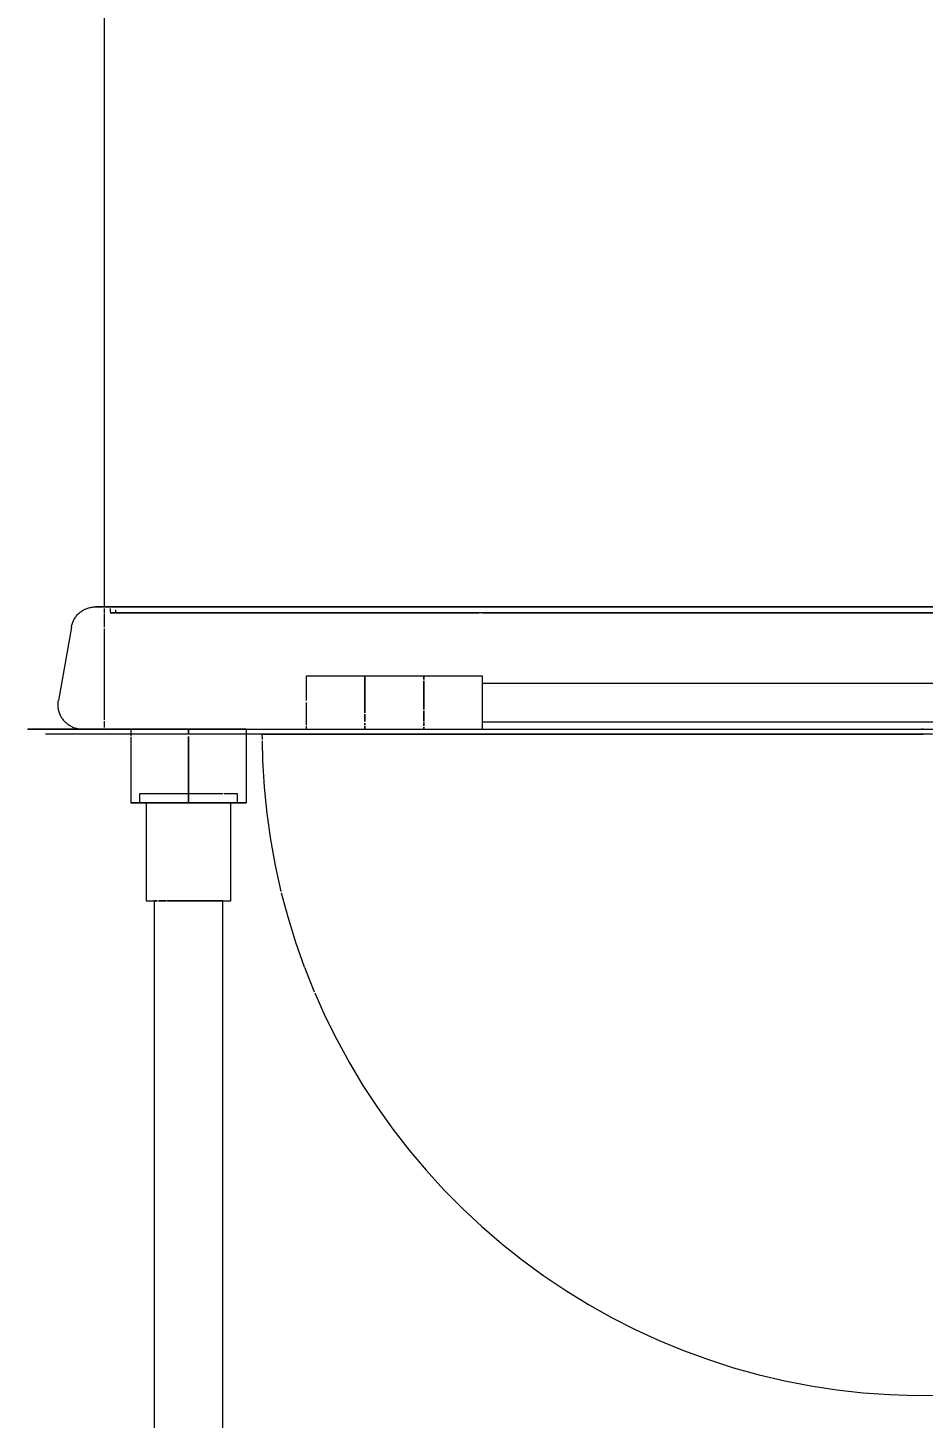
# Model space of a CAD drawing. Header units: metres. Extents: x 15 to 69.3, y -12.4 to 16.4.
# Drawn here: x 27.7896 to 27.9725, y 0.2653 to 0.5492 of the extents above; entities that cross this region are included whole.
import ezdxf

# ---------------------------------------------------------------- set-up
doc = ezdxf.new("R2010")
doc.units = ezdxf.units.M
for name, color, linetype, lineweight in [('A-ANNO-DIMS', 7, 'Continuous', 5), ('A-ANNO-DIMS-25', 7, 'Continuous', 5), ('P-SANR-FIXT', 7, 'Continuous', 5)]:
    doc.layers.add(name, color=color, linetype=linetype, lineweight=lineweight)
doc.styles.add('Century Gothic_4', font='GOTHIC.TTF', dxfattribs={"height": 0.0375})
doc.dimstyles.new('Setores_1_5_1', dxfattribs={"dimscale": 0.3048, "dimtxt": 0.039156, "dimasz": 0.260417, "dimexe": 0.19685, "dimexo": 0.123031, "dimgap": 0.143537, "dimtad": 1, "dimrnd": 0.01, "dimzin": 0, "dimdsep": 46, "dimtxsty": 'Century Gothic_4', "dimblk1": 'OBLIQUE', "dimblk2": 'OBLIQUE', "dimsah": 1, "dimcen": 0.09, "dimazin": 0, "dimtfac": 1, "dimtdec": 4, "dimtix": 1, "dimtmove": 0, "dimatfit": 3, "dimfxl": 1, "dimtvp": 1, "dimtolj": 1, "dimtzin": 0, "dimarcsym": 2})

# ---------------------------------------------------------------- blocks, each defined once
blk = doc.blocks.new('UT_Bacia com caixa acoplada - UT_Bacia com caixa acoplada-3248018-AA')
at = {"layer": 'P-SANR-FIXT', "color": 253, "true_color": 0xa6a6a6}
for p, q in [((-12.84788, 0.731), (-12.84788, 0.431)), ((-12.8518, 0.43053), (-12.85162, 0.43061)), ((-12.84562, 0.431), (-12.84671, 0.431)), ((-12.84671, 0.431), (-12.84407, 0.431)), ((-12.84671, 0.43064), (-12.84671, 0.43002)), ((-12.77067, 0.42977), (-12.84671, 0.42977)), ((-12.84671, 0.42977), (-12.84562, 0.42977)), ((-12.84402, 0.431), (-12.84562, 0.431)), ((-12.84562, 0.43038), (-12.84562, 0.42977)), ((-12.84561, 0.42977), (-12.77141, 0.42977)), ((-12.84391, 0.431), (-12.77067, 0.431)), ((-12.77141, 0.431), (-12.84386, 0.431)), ((-12.77141, 0.431), (-12.58994, 0.431)), ((-12.58994, 0.42977), (-12.77141, 0.42977)), ((-12.61247, 0.431), (-12.77067, 0.431)), ((-12.77067, 0.42977), (-12.59067, 0.42977)), ((-12.79467, 0.41688), (-12.80667, 0.41688)), ((-12.80667, 0.41688), (-12.80667, 0.41187)), ((-12.79467, 0.41144), (-12.79467, 0.41688)), ((-12.78267, 0.41688), (-12.79467, 0.41688)), ((-12.79467, 0.41688), (-12.79467, 0.41144)), ((-12.77067, 0.41688), (-12.78267, 0.41688)), ((-12.78267, 0.41688), (-12.78267, 0.41615)), ((-12.78267, 0.41615), (-12.78267, 0.41688)), ((-12.78267, 0.41592), (-12.78267, 0.41144)), ((-12.78267, 0.41144), (-12.78267, 0.41592)), ((-12.77067, 0.41154), (-12.77067, 0.41688)), ((-12.59067, 0.41535), (-12.77067, 0.41535)), ((-12.80667, 0.41144), (-12.80667, 0.40759)), ((-12.79467, 0.41002), (-12.79467, 0.41144)), ((-12.79467, 0.41144), (-12.79467, 0.41002)), ((-12.79467, 0.40934), (-12.79467, 0.40997)), ((-12.79467, 0.40997), (-12.79467, 0.40934)), ((-12.79467, 0.40759), (-12.79467, 0.40907)), ((-12.79467, 0.40907), (-12.79467, 0.40759)), ((-12.78267, 0.41144), (-12.78267, 0.41002)), ((-12.78267, 0.41002), (-12.78267, 0.41144)), ((-12.78267, 0.4098), (-12.78267, 0.40759)), ((-12.78267, 0.40759), (-12.78267, 0.4098)), ((-12.77067, 0.40759), (-12.77067, 0.41144)), ((-12.83067, 0.406), (-12.83154, 0.406)), ((-12.80667, 0.40752), (-12.80667, 0.40692)), ((-12.80667, 0.40673), (-12.80667, 0.406)), ((-12.80667, 0.406), (-12.79467, 0.406)), ((-12.79467, 0.40688), (-12.79467, 0.40728)), ((-12.79467, 0.40728), (-12.79467, 0.40688)), ((-12.79467, 0.406), (-12.79467, 0.40673)), ((-12.79467, 0.40673), (-12.79467, 0.406)), ((-12.79467, 0.406), (-12.78267, 0.406)), ((-12.78267, 0.40741), (-12.78267, 0.40673)), ((-12.78267, 0.40673), (-12.78267, 0.40741)), ((-12.78267, 0.40645), (-12.78267, 0.406)), ((-12.78267, 0.406), (-12.78267, 0.40645)), ((-12.78267, 0.406), (-12.77067, 0.406)), ((-12.77067, 0.40753), (-12.59967, 0.40753)), ((-12.77067, 0.40674), (-12.77067, 0.40748)), ((-12.77067, 0.406), (-12.77067, 0.40673)), ((-12.81569, 0.405), (-12.81567, 0.40392)), ((-12.81569, 0.405), (-12.80755, 0.405)), ((-12.81569, 0.405), (-12.78069, 0.405)), ((-12.80741, 0.405), (-12.76746, 0.405)), ((-12.78069, 0.405), (-12.68067, 0.405)), ((-12.76746, 0.405), (-12.72706, 0.405)), ((-12.72685, 0.405), (-12.70412, 0.405)), ((-12.70407, 0.405), (-12.68067, 0.405)), ((-12.80703, 0.35744), (-12.80503, 0.35242)), ((-12.77079, 0.30446), (-12.76681, 0.30104))]:
    blk.add_line(p, q, dxfattribs=at)
at = {"layer": 'P-SANR-FIXT', "color": 254, "true_color": 0xdfdfdf}
for p, q in [((-12.85297, 0.42977), (-12.85282, 0.4299)), ((-12.85198, 0.43044), (-12.8518, 0.43053)), ((-12.84788, 0.43066), (-12.84788, 0.42978)), ((-12.84788, 0.42968), (-12.84788, 0.42687)), ((-12.84392, 0.431), (-12.84336, 0.431)), ((-12.84788, 0.4266), (-12.84788, 0.41002)), ((-12.80667, 0.41688), (-12.80667, 0.41669)), ((-12.80667, 0.41669), (-12.80667, 0.41187)), ((-12.77067, 0.41536), (-12.77067, 0.41688)), ((-12.77067, 0.4142), (-12.77067, 0.41522)), ((-12.77067, 0.41154), (-12.77067, 0.41416)), ((-12.85731, 0.41055), (-12.85732, 0.41075)), ((-12.84788, 0.41001), (-12.84788, 0.40791)), ((-12.80667, 0.41144), (-12.80667, 0.41003)), ((-12.80667, 0.41002), (-12.80667, 0.40759)), ((-12.77067, 0.41002), (-12.77067, 0.41144)), ((-12.77067, 0.40967), (-12.77067, 0.41001)), ((-12.77067, 0.40872), (-12.77067, 0.40948)), ((-12.85464, 0.40657), (-12.85482, 0.40666)), ((-12.85352, 0.40614), (-12.85371, 0.40619)), ((-12.85233, 0.406), (-12.85253, 0.406)), ((-12.85183, 0.406), (-12.85227, 0.406)), ((-12.85097, 0.406), (-12.85183, 0.406)), ((-12.84788, 0.40769), (-12.84788, 0.40728)), ((-12.84788, 0.40716), (-12.84788, 0.4064)), ((-12.84788, 0.406), (-12.84781, 0.406)), ((-12.84781, 0.406), (-12.84683, 0.406)), ((-12.84683, 0.406), (-12.84649, 0.406)), ((-12.84633, 0.406), (-12.80668, 0.406)), ((-12.84633, 0.406), (-12.80668, 0.406)), ((-12.80667, 0.40752), (-12.80667, 0.40692)), ((-12.80667, 0.40673), (-12.80667, 0.406)), ((-12.80667, 0.406), (-12.79491, 0.406)), ((-12.77071, 0.406), (-12.76444, 0.406)), ((-12.77071, 0.406), (-12.72268, 0.406)), ((-12.77067, 0.40821), (-12.77067, 0.40868)), ((-12.77067, 0.40766), (-12.77067, 0.40805)), ((-12.77067, 0.40674), (-12.77067, 0.40748)), ((-12.77067, 0.406), (-12.77067, 0.40673)), ((-12.76444, 0.406), (-12.68094, 0.406)), ((-12.72268, 0.406), (-12.68094, 0.406))]:
    blk.add_line(p, q, dxfattribs=at)
at = {"layer": 'P-SANR-FIXT', "color": 7, "true_color": 0xf3f3f3}
for p, q in [((-12.84847, 0.431), (-12.84819, 0.431)), ((-12.79467, 0.41615), (-12.79467, 0.41688)), ((-12.79467, 0.41688), (-12.79467, 0.41144)), ((-12.79467, 0.41285), (-12.79467, 0.41615)), ((-12.78267, 0.41688), (-12.78267, 0.41615)), ((-12.78267, 0.41615), (-12.78267, 0.41688)), ((-12.78267, 0.41592), (-12.78267, 0.41529)), ((-12.78267, 0.41144), (-12.78267, 0.41592)), ((-12.78267, 0.41529), (-12.78267, 0.41285)), ((-12.77067, 0.4142), (-12.77067, 0.41522)), ((-12.77067, 0.41421), (-12.77067, 0.41522)), ((-12.79467, 0.41144), (-12.79467, 0.41285)), ((-12.78267, 0.41285), (-12.78267, 0.41144)), ((-12.77067, 0.41339), (-12.77067, 0.41416)), ((-12.77067, 0.41285), (-12.77067, 0.41416)), ((-12.77067, 0.41245), (-12.77067, 0.41339)), ((-12.77067, 0.41154), (-12.77067, 0.41285)), ((-12.77067, 0.41154), (-12.77067, 0.41245)), ((-12.79467, 0.41003), (-12.79467, 0.41144)), ((-12.79467, 0.41144), (-12.79467, 0.41003)), ((-12.79467, 0.40934), (-12.79467, 0.40997)), ((-12.79467, 0.40997), (-12.79467, 0.40934)), ((-12.79467, 0.40872), (-12.79467, 0.40907)), ((-12.79467, 0.40907), (-12.79467, 0.40759)), ((-12.78267, 0.41144), (-12.78267, 0.41003)), ((-12.78267, 0.41003), (-12.78267, 0.41144)), ((-12.78267, 0.4098), (-12.78267, 0.40759)), ((-12.78267, 0.40872), (-12.78267, 0.4098)), ((-12.77067, 0.41002), (-12.77067, 0.41144)), ((-12.77067, 0.41003), (-12.77067, 0.41144)), ((-12.77067, 0.40966), (-12.77067, 0.41002)), ((-12.77067, 0.40967), (-12.77067, 0.41001)), ((-12.77067, 0.40872), (-12.77067, 0.40948)), ((-12.77067, 0.40872), (-12.77067, 0.40947)), ((-12.85563, 0.40724), (-12.85578, 0.40738)), ((-12.84775, 0.406), (-12.8473, 0.406)), ((-12.84731, 0.406), (-12.84651, 0.406)), ((-12.84723, 0.406), (-12.84655, 0.406)), ((-12.84639, 0.406), (-12.84567, 0.406)), ((-12.84567, 0.406), (-12.84244, 0.406)), ((-12.84567, 0.406), (-12.84244, 0.406)), ((-12.8187, 0.406), (-12.80667, 0.406)), ((-12.8187, 0.406), (-12.80667, 0.406)), ((-12.80668, 0.406), (-12.79497, 0.406)), ((-12.80668, 0.406), (-12.79497, 0.406)), ((-12.79473, 0.406), (-12.77071, 0.406)), ((-12.79473, 0.406), (-12.77071, 0.406)), ((-12.79467, 0.40759), (-12.79467, 0.40872)), ((-12.79467, 0.40688), (-12.79467, 0.40728)), ((-12.79467, 0.40728), (-12.79467, 0.40688)), ((-12.79467, 0.40619), (-12.79467, 0.40673)), ((-12.79467, 0.40673), (-12.79467, 0.406)), ((-12.79467, 0.406), (-12.79467, 0.40619)), ((-12.78267, 0.40759), (-12.78267, 0.40872)), ((-12.78267, 0.40741), (-12.78267, 0.40673)), ((-12.78267, 0.40673), (-12.78267, 0.40741)), ((-12.78267, 0.40645), (-12.78267, 0.406)), ((-12.78267, 0.406), (-12.78267, 0.40645)), ((-12.77067, 0.40821), (-12.77067, 0.40868)), ((-12.77067, 0.40821), (-12.77067, 0.40867)), ((-12.77067, 0.40766), (-12.77067, 0.40805)), ((-12.77067, 0.40766), (-12.77067, 0.40803)), ((-12.77067, 0.406), (-12.68094, 0.406)), ((-12.77067, 0.406), (-12.68094, 0.406)), ((-12.68067, 0.406), (-12.68094, 0.406)), ((-12.68067, 0.406), (-12.68094, 0.406))]:
    blk.add_line(p, q, dxfattribs=at)
at = {"layer": 'P-SANR-FIXT'}
blk.add_line((-12.85461, 0.42687), (-12.85726, 0.41187), dxfattribs=at)
at = {"layer": 'P-SANR-FIXT', "color": 7, "true_color": 0xfdfdfd}
for p, q in [((-12.77067, 0.41522), (-12.77067, 0.41535)), ((-12.77067, 0.41002), (-12.77067, 0.41003)), ((-12.84067, 0.406), (-12.83933, 0.406)), ((-12.84067, 0.406), (-12.83933, 0.406)), ((-12.83926, 0.406), (-12.82067, 0.406)), ((-12.83926, 0.406), (-12.82067, 0.406)), ((-12.77067, 0.40753), (-12.77067, 0.40766))]:
    blk.add_line(p, q, dxfattribs=at)
at = {"layer": 'P-SANR-FIXT', "color": 7, "true_color": 0xfafafa}
for p, q in [((-12.77067, 0.41522), (-12.77067, 0.41535)), ((-12.80667, 0.41003), (-12.80667, 0.41002)), ((-12.84788, 0.406), (-12.84727, 0.406)), ((-12.84723, 0.406), (-12.84684, 0.406)), ((-12.84683, 0.406), (-12.84723, 0.406)), ((-12.84678, 0.406), (-12.84649, 0.406)), ((-12.84567, 0.406), (-12.84633, 0.406)), ((-12.84624, 0.406), (-12.84567, 0.406)), ((-12.84244, 0.406), (-12.84067, 0.406)), ((-12.84244, 0.406), (-12.84067, 0.406)), ((-12.82067, 0.406), (-12.8189, 0.406)), ((-12.82067, 0.406), (-12.8189, 0.406)), ((-12.80667, 0.406), (-12.79491, 0.406)), ((-12.80667, 0.406), (-12.79491, 0.406)), ((-12.79467, 0.406), (-12.77067, 0.406)), ((-12.79467, 0.406), (-12.77067, 0.406)), ((-12.77067, 0.40753), (-12.77067, 0.40766))]:
    blk.add_line(p, q, dxfattribs=at)
at = {"layer": 'P-SANR-FIXT', "color": 7, "true_color": 0xfefefe}
for p, q in [((-12.79467, 0.41002), (-12.79467, 0.41003)), ((-12.79467, 0.41003), (-12.79467, 0.41002)), ((-12.78267, 0.41003), (-12.78267, 0.41002)), ((-12.78267, 0.41002), (-12.78267, 0.41003))]:
    blk.add_line(p, q, dxfattribs=at)
at = {"layer": 'P-SANR-FIXT', "color": 253, "true_color": 0xa6a6a6, "flags": 128}
for points in [[(-12.85453, 0.42726), (-12.85447, 0.42745), (-12.85441, 0.42764), (-12.85434, 0.42783), (-12.85426, 0.42801), (-12.85418, 0.4282), (-12.85409, 0.42837), (-12.85399, 0.42855), (-12.85388, 0.42872), (-12.85377, 0.42888)], [(-12.85353, 0.4292), (-12.8534, 0.42935), (-12.85326, 0.4295), (-12.85312, 0.42964), (-12.85297, 0.42977)], [(-12.85282, 0.4299), (-12.85266, 0.43002), (-12.85249, 0.43014), (-12.85233, 0.43025), (-12.85215, 0.43035), (-12.85198, 0.43044)], [(-12.85007, 0.43099), (-12.84987, 0.431), (-12.84969, 0.431)], [(-12.84969, 0.431), (-12.84967, 0.431), (-12.84963, 0.431), (-12.84955, 0.431), (-12.84944, 0.431), (-12.84931, 0.431), (-12.84914, 0.431), (-12.84895, 0.431), (-12.84872, 0.431), (-12.84847, 0.431)], [(-12.84819, 0.431), (-12.84788, 0.431), (-12.84754, 0.431)], [(-12.84754, 0.431), (-12.84717, 0.431), (-12.84678, 0.431)], [(-12.85461, 0.42687), (-12.85457, 0.42706), (-12.85453, 0.42726)], [(-12.85732, 0.41075), (-12.85733, 0.41095), (-12.85733, 0.41115), (-12.85732, 0.41135), (-12.8573, 0.41154), (-12.85728, 0.41174), (-12.85726, 0.41187)], [(-12.85717, 0.40976), (-12.85722, 0.40995), (-12.85726, 0.41015), (-12.85729, 0.41035), (-12.85731, 0.41055)], [(-12.85578, 0.40738), (-12.85592, 0.40752), (-12.85605, 0.40766), (-12.85618, 0.40781), (-12.85631, 0.40797), (-12.85643, 0.40813), (-12.85654, 0.4083), (-12.85664, 0.40847), (-12.85674, 0.40864), (-12.85683, 0.40882), (-12.85692, 0.409), (-12.85699, 0.40919), (-12.85706, 0.40938), (-12.85712, 0.40957), (-12.85717, 0.40976)], [(-12.86166, 0.406), (-12.86227, 0.406), (-12.86285, 0.406), (-12.8634, 0.406)], [(-12.85751, 0.406), (-12.85826, 0.406), (-12.85898, 0.406), (-12.85969, 0.406), (-12.86037, 0.406), (-12.86103, 0.406), (-12.86166, 0.406)], [(-12.85233, 0.406), (-12.85268, 0.406), (-12.85352, 0.406), (-12.85435, 0.406), (-12.85517, 0.406), (-12.85596, 0.406), (-12.85675, 0.406), (-12.85751, 0.406)], [(-12.85482, 0.40666), (-12.85499, 0.40676), (-12.85515, 0.40687), (-12.85532, 0.40699), (-12.85548, 0.40711), (-12.85563, 0.40724)], [(-12.85371, 0.40619), (-12.8539, 0.40625), (-12.85409, 0.40632), (-12.85428, 0.40639), (-12.85446, 0.40648), (-12.85464, 0.40657)], [(-12.85293, 0.40604), (-12.85313, 0.40606), (-12.85332, 0.4061), (-12.85352, 0.40614)], [(-12.85253, 0.406), (-12.85273, 0.40602), (-12.85293, 0.40604)], [(-12.85086, 0.406), (-12.85116, 0.406), (-12.85142, 0.406), (-12.85165, 0.406), (-12.85185, 0.406), (-12.85202, 0.406), (-12.85215, 0.406), (-12.85224, 0.406), (-12.8523, 0.406)], [(-12.85227, 0.406), (-12.83001, 0.406), (-12.8075, 0.406), (-12.80667, 0.406)], [(-12.84648, 0.406), (-12.8468, 0.406), (-12.84737, 0.406), (-12.8479, 0.406), (-12.84842, 0.406), (-12.8489, 0.406), (-12.84935, 0.406), (-12.84977, 0.406), (-12.85017, 0.406), (-12.85053, 0.406), (-12.85086, 0.406)], [(-12.83926, 0.406), (-12.8399, 0.406), (-12.84067, 0.406), (-12.84143, 0.406), (-12.84218, 0.406), (-12.8429, 0.406), (-12.84361, 0.406), (-12.84429, 0.406), (-12.84495, 0.406), (-12.84559, 0.406), (-12.84621, 0.406)], [(-12.83154, 0.406), (-12.8324, 0.406), (-12.83327, 0.406), (-12.83412, 0.406), (-12.83498, 0.406), (-12.83582, 0.406), (-12.83666, 0.406), (-12.83749, 0.406), (-12.8383, 0.406), (-12.83911, 0.406)], [(-12.77067, 0.406), (-12.76191, 0.406), (-12.73891, 0.406), (-12.71581, 0.406), (-12.69265, 0.406), (-12.68094, 0.406)], [(-12.81566, 0.40365), (-12.81558, 0.3996), (-12.81526, 0.39421), (-12.81472, 0.38884), (-12.81397, 0.38349)], [(-12.81397, 0.38349), (-12.813, 0.37818), (-12.81182, 0.37291)], [(-12.81175, 0.37263), (-12.81043, 0.36769), (-12.80884, 0.36253), (-12.80706, 0.35752)], [(-12.80492, 0.35218), (-12.80283, 0.34749), (-12.80043, 0.34265), (-12.79784, 0.33791), (-12.79507, 0.33328)], [(-12.79507, 0.33328), (-12.79211, 0.32876), (-12.78897, 0.32437), (-12.78566, 0.3201), (-12.78218, 0.31597), (-12.77854, 0.31198), (-12.77474, 0.30815), (-12.77079, 0.30446)], [(-12.7667, 0.30094), (-12.76247, 0.29758), (-12.75811, 0.2944)], [(-12.75811, 0.2944), (-12.75362, 0.29139), (-12.74902, 0.28856), (-12.74431, 0.28592), (-12.7395, 0.28347), (-12.73459, 0.28122), (-12.7296, 0.27916), (-12.72453, 0.2773), (-12.71938, 0.27565), (-12.71418, 0.27421), (-12.70892, 0.27297)], [(-12.70892, 0.27297), (-12.70362, 0.27195), (-12.69828, 0.27114), (-12.69292, 0.27054), (-12.68753, 0.27016), (-12.68213, 0.26999), (-12.67673, 0.27004)]]:
    blk.add_lwpolyline(points, dxfattribs=at)
at = {"layer": 'P-SANR-FIXT', "color": 254, "true_color": 0xdfdfdf, "flags": 128}
for points in [[(-12.85377, 0.42888), (-12.85365, 0.42904), (-12.85353, 0.4292)], [(-12.84671, 0.431), (-12.84637, 0.431), (-12.84592, 0.431), (-12.84546, 0.431), (-12.84497, 0.431), (-12.84445, 0.431), (-12.84393, 0.431)], [(-12.84336, 0.431), (-12.84279, 0.431), (-12.84219, 0.431)], [(-12.84219, 0.431), (-12.84158, 0.431), (-12.84095, 0.431), (-12.8403, 0.431), (-12.83963, 0.431), (-12.83896, 0.431), (-12.83827, 0.431), (-12.83756, 0.431), (-12.83685, 0.431)], [(-12.83682, 0.431), (-12.83612, 0.431), (-12.83539, 0.431), (-12.83465, 0.431), (-12.83391, 0.431), (-12.83315, 0.431), (-12.8324, 0.431), (-12.83164, 0.431), (-12.83088, 0.431), (-12.83067, 0.431)], [(-12.8523, 0.406), (-12.85233, 0.406), (-12.85233, 0.406)], [(-12.84788, 0.406), (-12.84834, 0.406), (-12.84922, 0.406), (-12.8501, 0.406), (-12.85086, 0.406)], [(-12.79467, 0.406), (-12.78479, 0.406), (-12.77067, 0.406)]]:
    blk.add_lwpolyline(points, dxfattribs=at)
at = {"layer": 'P-SANR-FIXT', "flags": 128}
for points in [[(-12.85162, 0.43061), (-12.85143, 0.43069), (-12.85124, 0.43075), (-12.85105, 0.43081), (-12.85086, 0.43086), (-12.85066, 0.4309), (-12.85046, 0.43094), (-12.85027, 0.43097), (-12.85007, 0.43099)], [(-12.67885, 0.431), (-12.68561, 0.431), (-12.69236, 0.431), (-12.69909, 0.431), (-12.7058, 0.431), (-12.71246, 0.431), (-12.71907, 0.431), (-12.72562, 0.431), (-12.7321, 0.431), (-12.7385, 0.431), (-12.74481, 0.431), (-12.75101, 0.431), (-12.7571, 0.431), (-12.76306, 0.431), (-12.7689, 0.431), (-12.77459, 0.431), (-12.78014, 0.431), (-12.78552, 0.431), (-12.79074, 0.431), (-12.79578, 0.431), (-12.80064, 0.431), (-12.8053, 0.431), (-12.80977, 0.431), (-12.81403, 0.431), (-12.81807, 0.431), (-12.8219, 0.431), (-12.8255, 0.431), (-12.82887, 0.431), (-12.832, 0.431), (-12.83489, 0.431), (-12.83753, 0.431), (-12.83992, 0.431), (-12.84206, 0.431), (-12.84394, 0.431), (-12.84555, 0.431), (-12.84691, 0.431), (-12.84799, 0.431), (-12.84881, 0.431), (-12.84937, 0.431), (-12.84965, 0.431), (-12.84969, 0.431)], [(-12.86355, 0.406), (-12.863, 0.406), (-12.86243, 0.406), (-12.86183, 0.406), (-12.8612, 0.406), (-12.86055, 0.406), (-12.85987, 0.406), (-12.85917, 0.406), (-12.85845, 0.406), (-12.85771, 0.406), (-12.85695, 0.406), (-12.85618, 0.406), (-12.85538, 0.406), (-12.85457, 0.406), (-12.85375, 0.406), (-12.85291, 0.406), (-12.85233, 0.406)], [(-12.85233, 0.406), (-12.85219, 0.406), (-12.85178, 0.406), (-12.8511, 0.406), (-12.85014, 0.406), (-12.84891, 0.406), (-12.84741, 0.406), (-12.84565, 0.406), (-12.84362, 0.406), (-12.84133, 0.406), (-12.83878, 0.406), (-12.83598, 0.406), (-12.83293, 0.406), (-12.82964, 0.406), (-12.82611, 0.406), (-12.82235, 0.406), (-12.81836, 0.406), (-12.81415, 0.406), (-12.80973, 0.406), (-12.8051, 0.406), (-12.80027, 0.406), (-12.79525, 0.406), (-12.79005, 0.406), (-12.78467, 0.406), (-12.77912, 0.406), (-12.77342, 0.406), (-12.76757, 0.406), (-12.76158, 0.406), (-12.75546, 0.406), (-12.74922, 0.406), (-12.74287, 0.406), (-12.73643, 0.406), (-12.72989, 0.406), (-12.72327, 0.406), (-12.71659, 0.406), (-12.70985, 0.406), (-12.70306, 0.406), (-12.69624, 0.406), (-12.68939, 0.406), (-12.68253, 0.406), (-12.67566, 0.406)], [(-12.67874, 0.405), (-12.68591, 0.405), (-12.69306, 0.405), (-12.7002, 0.405), (-12.70731, 0.405), (-12.71438, 0.405), (-12.72139, 0.405), (-12.72833, 0.405), (-12.7352, 0.405), (-12.74198, 0.405), (-12.74867, 0.405), (-12.75524, 0.405), (-12.7617, 0.405), (-12.76803, 0.405), (-12.77421, 0.405), (-12.78025, 0.405), (-12.78613, 0.405), (-12.79184, 0.405), (-12.79737, 0.405), (-12.80271, 0.405), (-12.80786, 0.405), (-12.81281, 0.405), (-12.81754, 0.405), (-12.82206, 0.405), (-12.82635, 0.405), (-12.83041, 0.405), (-12.83422, 0.405), (-12.83779, 0.405), (-12.84111, 0.405), (-12.84418, 0.405), (-12.84698, 0.405), (-12.84951, 0.405), (-12.85178, 0.405), (-12.85377, 0.405), (-12.85549, 0.405), (-12.85692, 0.405), (-12.85807, 0.405), (-12.85894, 0.405), (-12.85953, 0.405), (-12.85983, 0.405), (-12.85987, 0.405)]]:
    blk.add_lwpolyline(points, dxfattribs=at)
blk = doc.blocks.new('Celite_Flexivel_Metais - 300mm Aço Inox - 1_2_-3607260-AA')
at = {"layer": 'P-SANR-FIXT', "color": 7, "true_color": 0xfafafa}
for p, q in [((-12.84067, 0.406), (-12.84244, 0.406)), ((-12.84067, 0.406), (-12.83933, 0.406)), ((-12.83928, 0.406), (-12.83067, 0.406)), ((-12.83928, 0.406), (-12.83326, 0.406)), ((-12.83326, 0.406), (-12.83067, 0.406)), ((-12.83067, 0.406), (-12.82101, 0.406)), ((-12.83067, 0.406), (-12.82101, 0.406)), ((-12.83067, 0.406), (-12.83067, 0.405)), ((-12.82101, 0.406), (-12.82067, 0.406)), ((-12.8189, 0.406), (-12.82067, 0.406)), ((-12.84067, 0.391), (-12.83933, 0.391)), ((-12.83932, 0.391), (-12.83848, 0.391)), ((-12.83847, 0.391), (-12.83932, 0.391)), ((-12.83848, 0.391), (-12.83932, 0.391)), ((-12.83821, 0.391), (-12.83774, 0.391)), ((-12.83774, 0.391), (-12.83821, 0.391)), ((-12.83779, 0.391), (-12.83816, 0.391)), ((-12.83767, 0.391), (-12.8368, 0.391)), ((-12.83767, 0.391), (-12.8368, 0.391)), ((-12.83674, 0.391), (-12.83568, 0.391)), ((-12.83674, 0.391), (-12.83568, 0.391)), ((-12.83562, 0.391), (-12.82572, 0.391)), ((-12.83562, 0.391), (-12.82572, 0.391)), ((-12.82567, 0.391), (-12.82461, 0.391)), ((-12.82567, 0.391), (-12.82461, 0.391)), ((-12.82454, 0.391), (-12.82367, 0.391)), ((-12.82454, 0.391), (-12.82367, 0.391)), ((-12.8236, 0.391), (-12.82202, 0.391)), ((-12.82202, 0.391), (-12.8236, 0.391)), ((-12.82203, 0.391), (-12.82355, 0.391)), ((-12.82201, 0.391), (-12.82067, 0.391)), ((-12.83749, 0.371), (-12.83704, 0.371)), ((-12.83674, 0.371), (-12.83516, 0.371)), ((-12.835, 0.371), (-12.82461, 0.371)), ((-12.82456, 0.371), (-12.82385, 0.371))]:
    blk.add_line(p, q, dxfattribs=at)
at = {"layer": 'P-SANR-FIXT', "color": 7, "true_color": 0xf3f3f3}
for p, q in [((-12.84244, 0.406), (-12.83067, 0.406)), ((-12.83067, 0.406), (-12.8189, 0.406)), ((-12.83067, 0.39281), (-12.84067, 0.39281)), ((-12.8236, 0.39281), (-12.83067, 0.39281)), ((-12.82067, 0.39281), (-12.82338, 0.39281)), ((-12.84067, 0.391), (-12.83933, 0.391)), ((-12.83933, 0.391), (-12.84067, 0.391)), ((-12.83847, 0.391), (-12.83932, 0.391)), ((-12.82203, 0.391), (-12.83816, 0.391)), ((-12.82201, 0.391), (-12.82067, 0.391)), ((-12.82067, 0.391), (-12.82201, 0.391)), ((-12.83706, 0.371), (-12.83767, 0.371)), ((-12.83706, 0.371), (-12.83767, 0.371)), ((-12.83518, 0.371), (-12.83674, 0.371)), ((-12.83518, 0.371), (-12.83674, 0.371)), ((-12.82461, 0.371), (-12.83503, 0.371)), ((-12.82461, 0.371), (-12.83503, 0.371)), ((-12.82367, 0.371), (-12.82454, 0.371)), ((-12.82367, 0.371), (-12.82454, 0.371))]:
    blk.add_line(p, q, dxfattribs=at)
at = {"layer": 'P-SANR-FIXT'}
for p, q in [((-12.84244, 0.406), (-12.84244, 0.405)), ((-12.83067, 0.405), (-12.83067, 0.406)), ((-12.8189, 0.406), (-12.8189, 0.405)), ((-12.83767, 0.28593), (-12.83767, 0.22)), ((-12.82367, 0.22), (-12.82367, 0.26536)), ((-12.88067, 0.21073), (-12.88997, 0.20537)), ((-12.87421, 0.207), (-12.88067, 0.21073)), ((-12.88997, 0.20537), (-12.88997, 0.19463)), ((-12.85067, 0.207), (-12.86067, 0.207)), ((-12.88997, 0.19463), (-12.88067, 0.18927)), ((-12.88067, 0.18927), (-12.87421, 0.193)), ((-12.86067, 0.193), (-12.85067, 0.193))]:
    blk.add_line(p, q, dxfattribs=at)
at = {"layer": 'P-SANR-FIXT', "color": 253, "true_color": 0xa6a6a6}
for p, q in [((-12.84244, 0.406), (-12.84244, 0.405)), ((-12.8189, 0.406), (-12.8189, 0.405)), ((-12.84244, 0.405), (-12.84244, 0.40469)), ((-12.84244, 0.40443), (-12.84244, 0.391)), ((-12.83067, 0.391), (-12.83067, 0.4045)), ((-12.8189, 0.405), (-12.8189, 0.40085)), ((-12.8189, 0.40081), (-12.8189, 0.391)), ((-12.84067, 0.39281), (-12.84067, 0.391)), ((-12.82067, 0.391), (-12.82067, 0.39281)), ((-12.83067, 0.391), (-12.84244, 0.391)), ((-12.83932, 0.391), (-12.83932, 0.371)), ((-12.8189, 0.391), (-12.83067, 0.391)), ((-12.82203, 0.371), (-12.82203, 0.391)), ((-12.83932, 0.371), (-12.83903, 0.371)), ((-12.83903, 0.371), (-12.83704, 0.371)), ((-12.83767, 0.371), (-12.83767, 0.28593)), ((-12.83679, 0.371), (-12.83516, 0.371)), ((-12.835, 0.371), (-12.82203, 0.371)), ((-12.82367, 0.26536), (-12.82367, 0.371)), ((-12.88212, 0.20989), (-12.88067, 0.21073)), ((-12.88067, 0.21073), (-12.87922, 0.20989)), ((-12.88852, 0.2062), (-12.88212, 0.20989)), ((-12.87922, 0.20989), (-12.87421, 0.207)), ((-12.88997, 0.20537), (-12.88852, 0.2062)), ((-12.88997, 0.20369), (-12.88997, 0.20537)), ((-12.87138, 0.20537), (-12.87421, 0.207)), ((-12.87138, 0.19463), (-12.87138, 0.20537)), ((-12.88997, 0.19631), (-12.88997, 0.20369)), ((-12.88997, 0.19463), (-12.88997, 0.19631)), ((-12.88852, 0.1938), (-12.88997, 0.19463)), ((-12.88212, 0.19011), (-12.88852, 0.1938)), ((-12.87421, 0.193), (-12.87138, 0.19463)), ((-12.87421, 0.193), (-12.87922, 0.19011)), ((-12.88067, 0.18927), (-12.88212, 0.19011)), ((-12.87922, 0.19011), (-12.88067, 0.18927))]:
    blk.add_line(p, q, dxfattribs=at)
at = {"layer": 'P-SANR-FIXT', "color": 7, "true_color": 0xfdfdfd}
for p, q in [((-12.83933, 0.406), (-12.84067, 0.406)), ((-12.83574, 0.406), (-12.83926, 0.406)), ((-12.83067, 0.406), (-12.83567, 0.406)), ((-12.82067, 0.406), (-12.83067, 0.406)), ((-12.83067, 0.4045), (-12.83067, 0.39281)), ((-12.83932, 0.391), (-12.83842, 0.391)), ((-12.83816, 0.391), (-12.83774, 0.391)), ((-12.83679, 0.391), (-12.83749, 0.391)), ((-12.83746, 0.391), (-12.83684, 0.391)), ((-12.83684, 0.391), (-12.83746, 0.391)), ((-12.83679, 0.391), (-12.83567, 0.391)), ((-12.83567, 0.391), (-12.83679, 0.391)), ((-12.83572, 0.391), (-12.83674, 0.391)), ((-12.835, 0.391), (-12.83566, 0.391)), ((-12.83563, 0.391), (-12.83067, 0.391)), ((-12.83067, 0.391), (-12.83563, 0.391)), ((-12.82568, 0.391), (-12.835, 0.391)), ((-12.83067, 0.391), (-12.82572, 0.391)), ((-12.82572, 0.391), (-12.83067, 0.391)), ((-12.82567, 0.391), (-12.82456, 0.391)), ((-12.82456, 0.391), (-12.82567, 0.391)), ((-12.82461, 0.391), (-12.82563, 0.391)), ((-12.82385, 0.391), (-12.82456, 0.391)), ((-12.82451, 0.391), (-12.82388, 0.391)), ((-12.82388, 0.391), (-12.82451, 0.391)), ((-12.8236, 0.391), (-12.82203, 0.391))]:
    blk.add_line(p, q, dxfattribs=at)
at = {"layer": 'P-SANR-FIXT', "color": 254, "true_color": 0xdfdfdf}
for p, q in [((-12.84244, 0.405), (-12.84244, 0.40469)), ((-12.84244, 0.40443), (-12.84244, 0.391)), ((-12.8189, 0.405), (-12.8189, 0.40085)), ((-12.8189, 0.40081), (-12.8189, 0.391)), ((-12.83067, 0.39281), (-12.84067, 0.39281)), ((-12.8236, 0.39281), (-12.83067, 0.39281)), ((-12.82067, 0.39281), (-12.82338, 0.39281)), ((-12.84244, 0.391), (-12.84067, 0.391)), ((-12.84067, 0.391), (-12.83067, 0.391)), ((-12.84033, 0.391), (-12.84067, 0.391)), ((-12.83067, 0.391), (-12.84033, 0.391)), ((-12.83067, 0.391), (-12.82067, 0.391)), ((-12.82067, 0.391), (-12.83067, 0.391)), ((-12.82067, 0.391), (-12.8189, 0.391)), ((-12.83932, 0.371), (-12.83773, 0.371)), ((-12.83706, 0.371), (-12.83767, 0.371)), ((-12.83706, 0.371), (-12.83767, 0.371)), ((-12.83518, 0.371), (-12.83674, 0.371)), ((-12.83518, 0.371), (-12.83674, 0.371)), ((-12.82461, 0.371), (-12.83503, 0.371)), ((-12.82717, 0.371), (-12.83503, 0.371)), ((-12.82461, 0.371), (-12.82717, 0.371)), ((-12.82367, 0.371), (-12.82454, 0.371)), ((-12.82367, 0.371), (-12.82454, 0.371)), ((-12.82362, 0.371), (-12.82203, 0.371)), ((-12.87421, 0.207), (-12.87283, 0.2062)), ((-12.87269, 0.20612), (-12.87138, 0.20537)), ((-12.87138, 0.20537), (-12.87138, 0.20396)), ((-12.87138, 0.20369), (-12.87138, 0.19631)), ((-12.87138, 0.19631), (-12.87138, 0.19463)), ((-12.87283, 0.1938), (-12.87421, 0.193)), ((-12.87138, 0.19463), (-12.87283, 0.1938))]:
    blk.add_line(p, q, dxfattribs=at)
at = {"layer": 'P-SANR-FIXT', "color": 7, "true_color": 0xfefefe}
for p, q in [((-12.83067, 0.39281), (-12.83067, 0.391)), ((-12.83743, 0.391), (-12.83679, 0.391)), ((-12.83674, 0.391), (-12.83567, 0.391)), ((-12.83562, 0.391), (-12.83067, 0.391)), ((-12.83067, 0.391), (-12.82572, 0.391)), ((-12.82567, 0.391), (-12.82461, 0.391)), ((-12.82456, 0.391), (-12.82391, 0.391))]:
    blk.add_line(p, q, dxfattribs=at)
at = {"layer": 'P-SANR-FIXT', "flags": 128}
for points in [[(-12.85067, 0.193), (-12.84959, 0.19302), (-12.84852, 0.19309), (-12.84744, 0.19319), (-12.84637, 0.19334), (-12.84531, 0.19354), (-12.84426, 0.19377), (-12.84321, 0.19405), (-12.84218, 0.19437), (-12.84116, 0.19473), (-12.84016, 0.19513), (-12.83917, 0.19557), (-12.83821, 0.19605), (-12.83726, 0.19657), (-12.83633, 0.19712), (-12.83543, 0.19772), (-12.83455, 0.19834), (-12.8337, 0.19901), (-12.83287, 0.1997), (-12.83207, 0.20043), (-12.8313, 0.20119), (-12.83057, 0.20198), (-12.82986, 0.2028), (-12.82919, 0.20364), (-12.82856, 0.20451), (-12.82795, 0.20541), (-12.82739, 0.20633), (-12.82686, 0.20727), (-12.82637, 0.20824), (-12.82592, 0.20922), (-12.82551, 0.21022), (-12.82514, 0.21123), (-12.82481, 0.21226), (-12.82452, 0.2133), (-12.82427, 0.21435), (-12.82407, 0.21541), (-12.8239, 0.21648), (-12.82378, 0.21755), (-12.82371, 0.21863), (-12.82368, 0.21971), (-12.82367, 0.22)], [(-12.83767, 0.22), (-12.83768, 0.21948), (-12.83772, 0.21896), (-12.83777, 0.21844), (-12.83784, 0.21793), (-12.83793, 0.21742), (-12.83805, 0.21691), (-12.83818, 0.21641), (-12.83833, 0.21591), (-12.83851, 0.21542), (-12.8387, 0.21494), (-12.83891, 0.21446), (-12.83914, 0.214), (-12.83939, 0.21354), (-12.83966, 0.21309), (-12.83994, 0.21266), (-12.84025, 0.21224), (-12.84057, 0.21183), (-12.8409, 0.21143), (-12.84125, 0.21104), (-12.84162, 0.21067), (-12.842, 0.21032), (-12.84239, 0.20998), (-12.8428, 0.20966), (-12.84322, 0.20935), (-12.84365, 0.20906), (-12.84409, 0.20879), (-12.84455, 0.20853), (-12.84501, 0.2083), (-12.84548, 0.20808), (-12.84596, 0.20788), (-12.84645, 0.2077), (-12.84695, 0.20755), (-12.84745, 0.20741), (-12.84795, 0.20729), (-12.84846, 0.20719), (-12.84898, 0.20711), (-12.84949, 0.20705), (-12.85001, 0.20702), (-12.85053, 0.207), (-12.85067, 0.207)], [(-12.86067, 0.207), (-12.86147, 0.207), (-12.86227, 0.207), (-12.86307, 0.207), (-12.86386, 0.207), (-12.86465, 0.207), (-12.86543, 0.207), (-12.8662, 0.207), (-12.86696, 0.207), (-12.86772, 0.207), (-12.86846, 0.207), (-12.86919, 0.207), (-12.86991, 0.207), (-12.87061, 0.207), (-12.8713, 0.207), (-12.87197, 0.207), (-12.87262, 0.207), (-12.87325, 0.207), (-12.87386, 0.207), (-12.87445, 0.207), (-12.87502, 0.207), (-12.87557, 0.207), (-12.87609, 0.207), (-12.87659, 0.207), (-12.87706, 0.207), (-12.8775, 0.207), (-12.87792, 0.207), (-12.87831, 0.207), (-12.87868, 0.207), (-12.87901, 0.207), (-12.87931, 0.207), (-12.87959, 0.207), (-12.87983, 0.207), (-12.88005, 0.207), (-12.88023, 0.207), (-12.88038, 0.207), (-12.8805, 0.207), (-12.88059, 0.207), (-12.88065, 0.207), (-12.88067, 0.207), (-12.88067, 0.207)], [(-12.88067, 0.193), (-12.88066, 0.193), (-12.88061, 0.193), (-12.88053, 0.193), (-12.88042, 0.193), (-12.88027, 0.193), (-12.8801, 0.193), (-12.87989, 0.193), (-12.87966, 0.193), (-12.87939, 0.193), (-12.87909, 0.193), (-12.87877, 0.193), (-12.87841, 0.193), (-12.87803, 0.193), (-12.87762, 0.193), (-12.87718, 0.193), (-12.87672, 0.193), (-12.87622, 0.193), (-12.87571, 0.193), (-12.87517, 0.193), (-12.87461, 0.193), (-12.87402, 0.193), (-12.87342, 0.193), (-12.87279, 0.193), (-12.87214, 0.193), (-12.87148, 0.193), (-12.8708, 0.193), (-12.8701, 0.193), (-12.86939, 0.193), (-12.86866, 0.193), (-12.86792, 0.193), (-12.86717, 0.193), (-12.86641, 0.193), (-12.86564, 0.193), (-12.86486, 0.193), (-12.86407, 0.193), (-12.86328, 0.193), (-12.86249, 0.193), (-12.86169, 0.193), (-12.86089, 0.193), (-12.86067, 0.193)]]:
    blk.add_lwpolyline(points, dxfattribs=at)
at = {"layer": 'P-SANR-FIXT'}
for radius, start, end in [(0.02, 20.6709, 180), (0.02, 180, 339.3291), (0.01, 278.3378, 315.3414)]:
    blk.add_arc((-12.88067, 0.2), radius, start, end, dxfattribs=at)
at = {"layer": 'P-SANR-FIXT', "color": 253, "true_color": 0xa6a6a6}
for radius, start, end in [(0.02, 20.6709, 180), (0.01, 88.0145, 91.728), (0.01, 60.0005, 73.403), (0.01, 46.5979, 60), (0.007, 137.7654, 146.5621), (0.007, 123.4379, 132.2346), (0.007, 61.4378, 64.2857), (0.007, 42.2301, 58.8197), (0.01, 38.3378, 44.6686), (0.02, 15, 19.0065), (0.02, 0, 14.2779), (0.01, 166.588, 180), (0.02, 180, 195), (0.01, 180, 193.4137), (0.007, 180, 240), (0.007, 345, 0), (0.02, 345.6596, 0), (0.007, 213.4379, 222.2346), (0.02, 195, 225), (0.007, 227.7654, 236.5621), (0.007, 240, 270), (0.007, 270, 279.1553), (0.007, 270, 279.1553), (0.007, 281.5301, 300), (0.007, 281.5301, 300), (0.02, 339.3291, 340.4135), (0.01, 257.2363, 260.4879), (0.02, 285, 339.3291), (0.01, 301.9411, 312.367), (0.01, 268.272, 270), (0.01, 270, 271.9855), (0.02, 225, 255), (0.02, 255, 285)]:
    blk.add_arc((-12.88067, 0.2), radius, start, end, dxfattribs=at)
at = {"layer": 'P-SANR-FIXT', "color": 254, "true_color": 0xdfdfdf}
for radius, start, end in [(0.01, 87.9416, 91.7848), (0.01, 75, 77.2296), (0.01, 140.4879, 146.2256), (0.01, 135, 137.2328), (0.007, 15, 39.7311), (0.01, 28.0145, 30), (0.02, 15, 19.0065), (0.02, 0, 14.2779), (0.007, 30.1914, 38.5714), (0.01, 0, 13.4127), (0.007, 167.0919, 180), (0.007, 180, 192.9081), (0.02, 345.6596, 0), (0.01, 213.7744, 219.5121), (0.007, 270, 279.1553), (0.007, 281.5301, 300), (0.01, 317.2371, 320.4879), (0.01, 330, 331.9855), (0.02, 339.3291, 340.4135), (0.01, 268.2152, 272.0584)]:
    blk.add_arc((-12.88067, 0.2), radius, start, end, dxfattribs=at)
at = {"layer": 'P-SANR-FIXT', "color": 7, "true_color": 0xf3f3f3}
for radius, start, end in [(0.007, 15, 39.7311), (0.01, 27.9416, 30), (0.01, 15, 17.2223), (0.01, 195, 197.2215)]:
    blk.add_arc((-12.88067, 0.2), radius, start, end, dxfattribs=at)
at = {"layer": 'P-SANR-FIXT', "color": 7, "true_color": 0xfafafa}
blk.add_arc((-12.88067, 0.2), 0.01, 330, 332.0584, dxfattribs=at)
blk = doc.blocks.new('DIMBLOCK27-AA')
at = {"layer": 'A-ANNO-DIMS-25', "lineweight": 25}
for p, q in [((28.27531, 1.8), (28.23563, 1.83969)), ((28.27531, 1.8), (28.315, 1.76031)), ((28.27531, 0), (28.23563, 0.03969)), ((28.27531, 0), (28.315, -0.03969))]:
    blk.add_line(p, q, dxfattribs=at)
at = {"layer": 'A-ANNO-DIMS-25'}
for p, q in [((28.27531, 1.8), (27.30197, 1.8)), ((28.27531, 1.8), (28.27531, 0)), ((28.27531, 1.8), (28.33531, 1.8)), ((28.27531, 0), (28.21531, 0)), ((28.27531, 0), (28.29394, 0))]:
    blk.add_line(p, q, dxfattribs=at)
at = {"layer": 'A-ANNO-DIMS-25', "color": 0, "insert": (28.1835, 0.81734), "char_height": 0.0375, "width": 0.198392, "attachment_point": 1, "rotation": 90, "line_spacing_factor": 0.984502, "style": 'Century Gothic_4'}
blk.add_mtext('1,80 m', dxfattribs=at)
blk = doc.blocks.new('_Oblique')
at = {"color": 0, "linetype": 'ByBlock', "lineweight": -2}
blk.add_line((-0.5, -0.5), (0.5, 0.5), dxfattribs=at)

msp = doc.modelspace()

# ---------------------------------------------------------------- block references
at = {"layer": 'P-SANR-FIXT'}
for name in ['UT_Bacia com caixa acoplada - UT_Bacia com caixa acoplada-3248018-AA', 'Celite_Flexivel_Metais - 300mm Aço Inox - 1_2_-3607260-AA']:
    msp.add_blockref(name, (40.65314, 0), dxfattribs=at)

# ---------------------------------------------------------------- dimensions: what is measured, and where the dimension line sits
at = {"layer": 'A-ANNO-DIMS'}
dim = msp.add_linear_dim(base=(28.27531, 0), p1=(27.26447, 1.8), p2=(28.33144, 0), angle=90, dimstyle='Setores_1_5_1', override={"dimpost": '<>', "dimfxl": 2.092467}, dxfattribs=at)
dim.commit()
dim.dimension.update_dxf_attribs({"geometry": 'DIMBLOCK27-AA', "text_midpoint": (28.21187, 0.9)})

doc.saveas('drawing.dxf')
